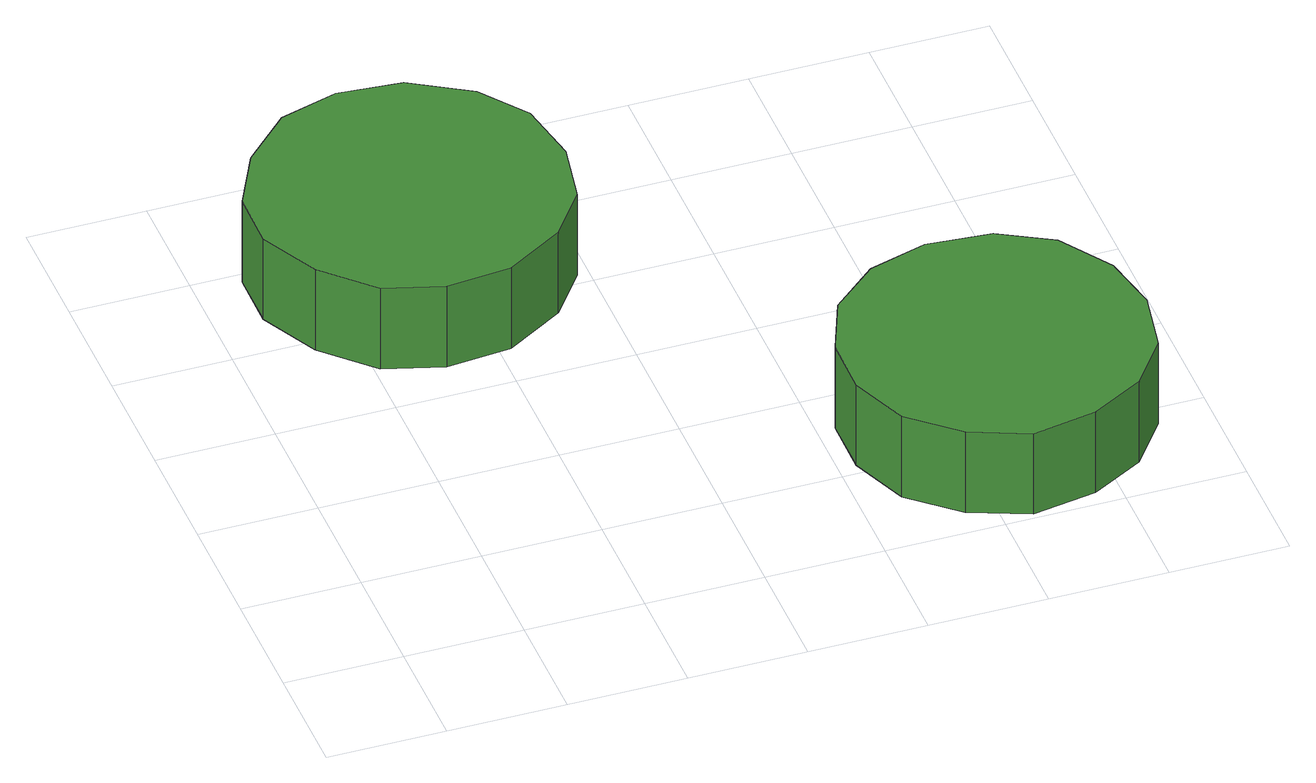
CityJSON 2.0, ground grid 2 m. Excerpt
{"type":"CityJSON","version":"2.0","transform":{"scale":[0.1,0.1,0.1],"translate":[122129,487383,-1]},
"CityObjects":{
"tree1":{"type":"SolitaryVegetationObject","attributes":{"function":"something"},"geometry":[{"type":"MultiSurface","lod":"1","boundaries":[[[0,1,2,3,4,5,6,7,8,9,10,11,12,13,14]],[[15,16,17,18,19,20,21,22,23,24,25,26,27,28,29]],[[0,29,28,1]],[[1,28,27,2]],[[2,27,26,3]],[[3,26,25,4]],[[4,25,24,5]],[[5,24,23,6]],[[6,23,22,7]],[[7,22,21,8]],[[8,21,20,9]],[[9,20,19,10]],[[10,19,18,11]],[[11,18,17,12]],[[12,17,16,13]],[[13,16,15,14]],[[14,15,29,0]]]}]},
"tree2":{"type":"SolitaryVegetationObject","attributes":{"function":"something"},"geometry":[{"type":"MultiSurface","lod":"1","boundaries":[[[30,31,32,33,34,35,36,37,38,39,40,41,42,43,44]],[[45,46,47,48,49,50,51,52,53,54,55,56,57,58,59]],[[30,59,58,31]],[[31,58,57,32]],[[32,57,56,33]],[[33,56,55,34]],[[34,55,54,35]],[[35,54,53,36]],[[36,53,52,37]],[[37,52,51,38]],[[38,51,50,39]],[[39,50,49,40]],[[40,49,48,41]],[[41,48,47,42]],[[42,47,46,43]],[[43,46,45,44]],[[44,45,59,30]]]}]},
"tree3":{"type":"SolitaryVegetationObject","attributes":{"function":"something"}},
"tree4":{"type":"SolitaryVegetationObject","attributes":{"function":"something"}}
},
"vertices":[
[60,93,24],[58,104,24],[52,112,24],[42,118,24],[31,119,24],[21,116,24],[13,108,24],[8,98,24],[8,88,24],[13,78,24],[21,70,24],[31,67,24],[42,68,24],[52,74,24],[58,82,24],[58,82,8],[52,74,8],[42,68,8],[31,67,8],[21,70,8],[13,78,8],[8,88,8],[8,98,8],[13,108,8],[21,116,8],[31,119,8],[42,118,8],[52,112,8],[58,104,8],[60,93,8],
[133,27,24],[131,37,24],[125,46,24],[116,51,24],[105,52,24],[95,49,24],[87,42,24],[83,32,24],[83,22,24],[87,12,24],[95,5,24],[105,1,24],[116,3,24],[125,8,24],[131,16,24],[131,16,8],[125,8,8],[116,3,8],[105,1,8],[95,5,8],[87,12,8],[83,22,8],[83,32,8],[87,42,8],[95,49,8],[105,52,8],[116,51,8],[125,46,8],[131,37,8],[133,27,8]
]}
